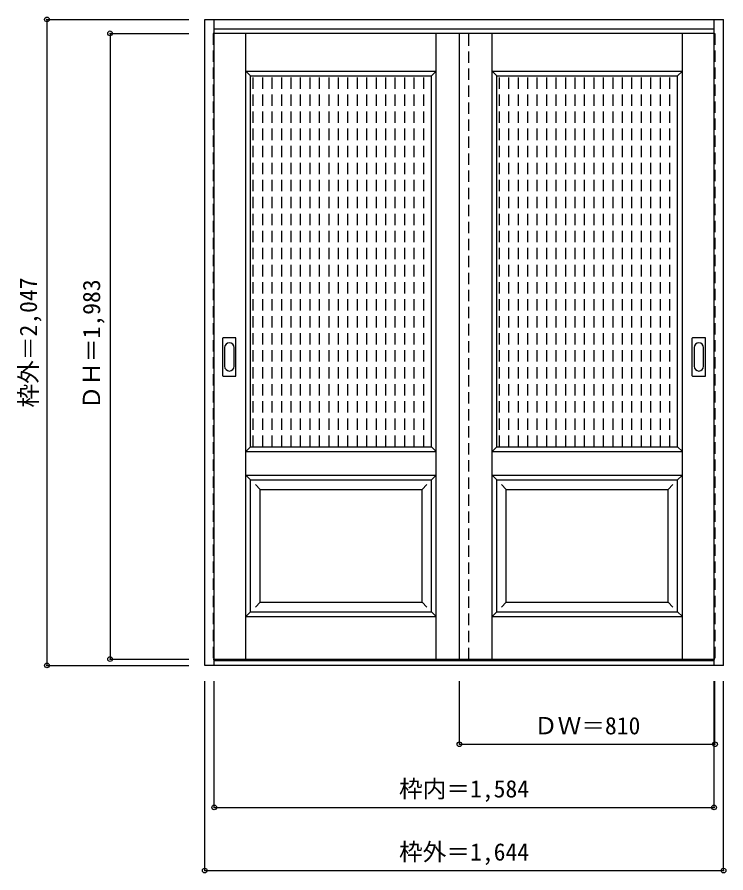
# Model space of a CAD drawing. Units: millimetres, scale not verified. Extents: x -1356 to 890, y -1466 to 1246.
import ezdxf
from ezdxf.enums import TextEntityAlignment as Align

# ---------------------------------------------------------------- set-up
doc = ezdxf.new("R2010")
doc.units = ezdxf.units.MM
doc.header["$LTSCALE"] = 30
doc.header["$PDMODE"] = 32
doc.header["$PDSIZE"] = 15
doc.linetypes.add('DASHED1', pattern=[1.8, 1.2, -0.6])
doc.layers.add('0-0', color=7, linetype='Continuous')
doc.layers.add('0-1_寸法', color=7, linetype='Continuous')
doc.styles.add('ＭＳ ゴシック', font='')
doc.styles.get('ＭＳ ゴシック').set_extended_font_data('MS Gothic')

msp = doc.modelspace()

# ---------------------------------------------------------------- linework, layer by layer
at = {"layer": '0-0', "color": 3}
for p, q in [((-761.67, -808.77), (-761.67, 1238.23)), ((-761.67, 1238.23), (882.33, 1238.23)), ((-731.67, -808.77), (-731.67, 1238.23)), ((852.33, -788.23), (852.33, 1238.23)), ((882.33, -808.77), (882.33, 1238.23)), ((-731.67, 1208.23), (852.33, 1208.23)), ((852.33, 1194.23), (-731.67, 1194.23)), ((45.33, -788.77), (45.33, 1194.23)), ((-616.17, 1059.23), (-43.17, 1059.23)), ((-616.17, -115.77), (-616.17, 1059.23)), ((-43.17, -115.77), (-43.17, 1059.23)), ((163.83, 1059.23), (736.83, 1059.23)), ((163.83, -115.77), (163.83, 1059.23)), ((736.83, -115.77), (736.83, 1059.23)), ((-704.67, 109.23), (-704.67, 228.23)), ((-664.17, 229.73), (-703.17, 229.73)), ((-662.67, 109.23), (-662.67, 228.23)), ((783.33, 109.23), (783.33, 228.23)), ((823.83, 229.73), (784.83, 229.73)), ((825.33, 109.23), (825.33, 228.23)), ((-703.17, 107.73), (-664.17, 107.73)), ((784.83, 107.73), (823.83, 107.73)), ((-616.17, -115.77), (-43.17, -115.77)), ((163.83, -115.77), (736.83, -115.77)), ((-616.17, -220.77), (-43.17, -220.77)), ((-616.17, -638.77), (-616.17, -220.77)), ((-43.17, -638.77), (-43.17, -220.77)), ((163.83, -220.77), (736.83, -220.77)), ((163.83, -638.77), (163.83, -220.77)), ((736.83, -638.77), (736.83, -220.77)), ((-616.17, -638.77), (-43.17, -638.77)), ((163.83, -638.77), (736.83, -638.77)), ((882.33, -808.77), (-761.67, -808.77)), ((-731.67, -788.77), (852.33, -788.77)), ((852.33, -793.77), (-731.67, -793.77))]:
    msp.add_line(p, q, dxfattribs=at)
at = {"layer": '0-0', "color": 4, "linetype": 'DASHED1'}
for p, q in [((-734.67, 1194.23), (-734.67, -788.77)), ((-731.67, 1194.23), (-734.67, 1194.23)), ((75.33, -788.77), (75.33, 1194.23)), ((852.33, 1194.23), (855.33, 1194.23)), ((-607.75, -115.77), (-607.75, 1059.23)), ((-577.75, -115.77), (-577.75, 1059.23)), ((-547.75, -115.77), (-547.75, 1059.23)), ((-517.75, -115.77), (-517.75, 1059.23)), ((-487.75, -115.77), (-487.75, 1059.23)), ((-457.75, -115.77), (-457.75, 1059.23)), ((-427.75, -115.77), (-427.75, 1059.23)), ((-397.75, -115.77), (-397.75, 1059.23)), ((-367.75, -115.77), (-367.75, 1059.23)), ((-337.75, -115.77), (-337.75, 1059.23)), ((-307.75, -115.77), (-307.75, 1059.23)), ((-277.75, -115.77), (-277.75, 1059.23)), ((-247.75, -115.77), (-247.75, 1059.23)), ((-217.75, -115.77), (-217.75, 1059.23)), ((-187.75, -115.77), (-187.75, 1059.23)), ((-157.75, -115.77), (-157.75, 1059.23)), ((-127.75, -115.77), (-127.75, 1059.23)), ((-97.75, -115.77), (-97.75, 1059.23)), ((-67.75, -115.77), (-67.75, 1059.23)), ((172.25, -115.77), (172.25, 1059.23)), ((202.25, -115.77), (202.25, 1059.23)), ((232.25, -115.77), (232.25, 1059.23)), ((262.25, -115.77), (262.25, 1059.23)), ((292.25, -115.77), (292.25, 1059.23)), ((322.25, -115.77), (322.25, 1059.23)), ((352.25, -115.77), (352.25, 1059.23)), ((382.25, -115.77), (382.25, 1059.23)), ((412.25, -115.77), (412.25, 1059.23)), ((442.25, -115.77), (442.25, 1059.23)), ((472.25, -115.77), (472.25, 1059.23)), ((502.25, -115.77), (502.25, 1059.23)), ((532.25, -115.77), (532.25, 1059.23)), ((562.25, -115.77), (562.25, 1059.23)), ((592.25, -115.77), (592.25, 1059.23)), ((622.25, -115.77), (622.25, 1059.23)), ((652.25, -115.77), (652.25, 1059.23)), ((682.25, -115.77), (682.25, 1059.23)), ((712.25, -115.77), (712.25, 1059.23)), ((-734.67, -788.77), (-731.67, -788.77))]:
    msp.add_line(p, q, dxfattribs=at)
at = {"layer": '0-0'}
for p, q in [((-631.17, -788.77), (-631.17, 1194.23)), ((-28.17, -788.77), (-28.17, 1194.23)), ((148.83, -788.77), (148.83, 1194.23)), ((751.83, -788.77), (751.83, 1194.23)), ((-631.17, 1074.23), (-616.17, 1059.23)), ((-631.17, 1074.23), (-28.17, 1074.23)), ((-28.17, 1074.23), (-43.17, 1059.23)), ((148.83, 1074.23), (163.83, 1059.23)), ((148.83, 1074.23), (751.83, 1074.23)), ((751.83, 1074.23), (736.83, 1059.23)), ((-698.67, 198.33), (-698.67, 139.13)), ((-668.67, 139.13), (-668.67, 198.33)), ((789.33, 198.33), (789.33, 139.13)), ((819.33, 139.13), (819.33, 198.33)), ((-616.17, -115.77), (-631.17, -130.77)), ((-631.17, -130.77), (-28.17, -130.77)), ((-43.17, -115.77), (-28.17, -130.77)), ((163.83, -115.77), (148.83, -130.77)), ((148.83, -130.77), (751.83, -130.77)), ((736.83, -115.77), (751.83, -130.77)), ((-631.17, -205.77), (-616.17, -220.77)), ((-631.17, -205.77), (-28.17, -205.77)), ((-28.17, -205.77), (-43.17, -220.77)), ((148.83, -205.77), (163.83, -220.77)), ((148.83, -205.77), (751.83, -205.77)), ((751.83, -205.77), (736.83, -220.77)), ((-601.17, -235.77), (-586.17, -250.77)), ((-58.17, -235.77), (-73.17, -250.77)), ((178.83, -235.77), (193.83, -250.77)), ((721.83, -235.77), (706.83, -250.77)), ((-586.17, -608.77), (-586.17, -250.77)), ((-586.17, -250.77), (-73.17, -250.77)), ((-73.17, -608.77), (-73.17, -250.77)), ((193.83, -608.77), (193.83, -250.77)), ((193.83, -250.77), (706.83, -250.77)), ((706.83, -608.77), (706.83, -250.77)), ((-586.17, -608.77), (-601.17, -623.77)), ((-586.17, -608.77), (-73.17, -608.77)), ((-73.17, -608.77), (-58.17, -623.77)), ((193.83, -608.77), (178.83, -623.77)), ((193.83, -608.77), (706.83, -608.77)), ((706.83, -608.77), (721.83, -623.77)), ((-616.17, -638.77), (-631.17, -653.77)), ((-43.17, -638.77), (-28.17, -653.77)), ((163.83, -638.77), (148.83, -653.77)), ((736.83, -638.77), (751.83, -653.77)), ((-631.17, -653.77), (-28.17, -653.77)), ((148.83, -653.77), (751.83, -653.77))]:
    msp.add_line(p, q, dxfattribs=at)
at = {"layer": '0-0', "color": 4, "linetype": 'DASHED1'}
msp.add_lwpolyline([(855.33, 1194.23), (855.33, -788.77), (852.33, -788.77)], dxfattribs=at)
at = {"layer": '0-0', "color": 3}
msp.add_lwpolyline([(852.33, -808.77), (852.33, -788.57), (852.33, -788.23)], dxfattribs=at)
for centre, start, end in [((-703.17, 228.23), 90, 180), ((-664.17, 228.23), 0, 90), ((784.83, 228.23), 90, 180), ((823.83, 228.23), 0, 90), ((-703.17, 109.23), 180, 270), ((-664.17, 109.23), 270, 0), ((784.83, 109.23), 180, 270), ((823.83, 109.23), 270, 0)]:
    msp.add_arc(centre, 1.5, start, end, dxfattribs=at)
at = {"layer": '0-0'}
for centre, start, end in [((-683.67, 198.33), 0, 180), ((804.33, 198.33), 0, 180), ((-683.67, 139.13), 180, 0), ((804.33, 139.13), 180, 0)]:
    msp.add_arc(centre, 15, start, end, dxfattribs=at)
at = {"layer": '0-1_寸法', "color": 4}
for p, q in [((-1261.67, 1238.23), (-1261.67, -808.77)), ((-1261.67, 1238.23), (-811.67, 1238.23)), ((-1061.67, 1194.23), (-811.67, 1194.23)), ((-1061.67, 1194.23), (-1061.67, -788.77)), ((-1261.67, -808.77), (-811.67, -808.77)), ((-1061.67, -788.77), (-811.67, -788.77)), ((-761.67, -1458.77), (-761.67, -858.77)), ((-731.67, -1258.77), (-731.67, -858.77)), ((45.33, -1058.77), (45.33, -858.77)), ((855.33, -1058.77), (855.33, -858.77)), ((45.33, -1058.77), (855.33, -1058.77))]:
    msp.add_line(p, q, dxfattribs=at)
for points in [[(-761.67, -1458.77), (882.33, -1458.77), (882.33, -858.77)], [(-731.67, -1258.77), (852.33, -1258.77), (852.33, -858.77)]]:
    msp.add_lwpolyline(points, dxfattribs=at)
at = {"layer": '0-1_寸法'}
for p in [(-1261.67, 1238.23), (-1061.67, 1194.23), (-1061.67, -788.77), (-1261.67, -808.77), (45.33, -1058.77), (855.33, -1058.77), (-731.67, -1258.77), (852.33, -1258.77), (-761.67, -1458.77), (882.33, -1458.77)]:
    msp.add_point(p, dxfattribs=at)

# ---------------------------------------------------------------- texts
at = {"layer": '0-1_寸法', "style": 'ＭＳ ゴシック'}
for s, p in [('枠外＝2,047', (-1276.67, 8.48)), ('ＤＨ＝1,983', (-1076.67, 2.48))]:
    msp.add_text(s, height=54.99, rotation=90, dxfattribs=at).set_placement(p, align=Align.BOTTOM_LEFT)
for s, p in [('ＤＷ＝810', (281.58, -1043.77)), ('枠内＝1,584', (-145.92, -1243.77)), ('枠外＝1,644', (-145.92, -1443.77))]:
    msp.add_text(s, height=54.99, dxfattribs=at).set_placement(p, align=Align.BOTTOM_LEFT)

doc.saveas('drawing.dxf')
